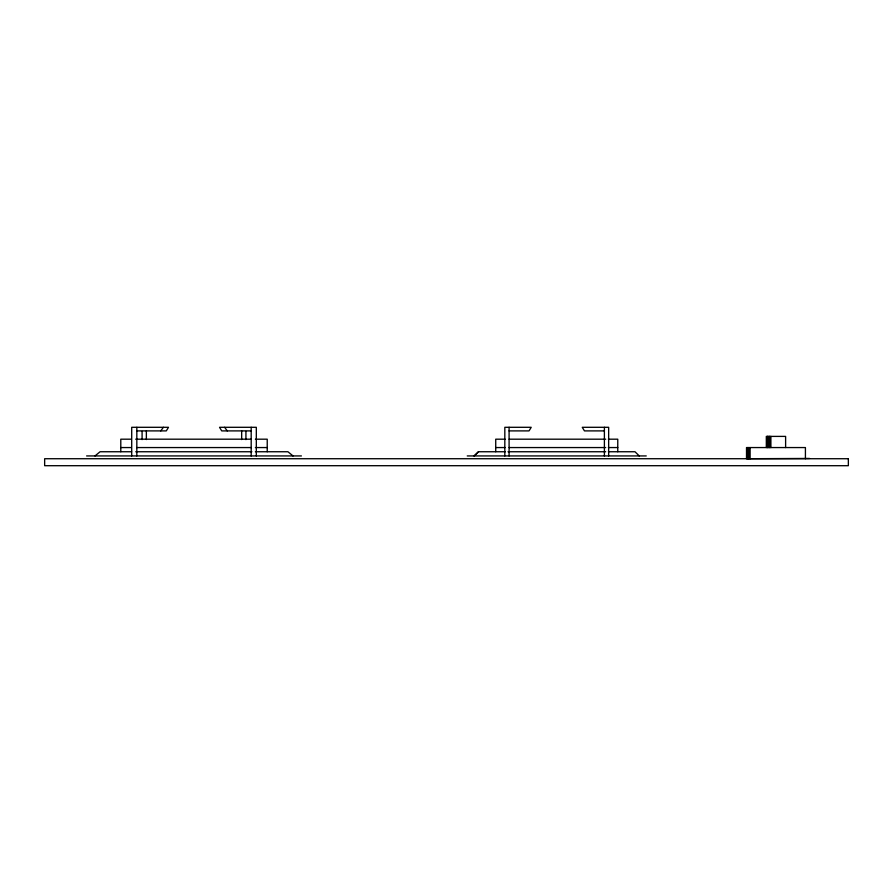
<?xml version="1.0" encoding="UTF-8"?>
<svg xmlns="http://www.w3.org/2000/svg" width="893" height="893" viewBox="0 0 893 893"><rect width="100%" height="100%" fill="white"/><g stroke="black" fill="none" stroke-linecap="round" stroke-linejoin="round"><path stroke-width="1.34" d="M160.762 430.895L163.386 427.3M478.481 451.746L474.228 455.932L478.481 451.746L505.304 451.746M94.993 455.932L100.094 451.746L131.595 451.746M746.961 458.723L809.549 458.444M136.83 430.895L166.299 430.895L168.487 427.3L131.706 427.3L131.706 455.932M251.19 430.895L221.721 430.895L219.533 427.3L256.313 427.3L256.313 455.932M509.088 430.895L529.036 430.895L531.223 427.3L504.824 427.3L504.824 455.932M604.394 430.895L584.446 430.895L582.258 427.3L608.658 427.3L608.658 455.932M131.338 439.189L120.789 439.189L120.789 451.746M135.68 439.189L251.357 439.189M255.365 439.189L267.23 439.189L267.23 451.746M505.125 439.189L495.727 439.189L495.727 451.746M509.166 439.189L605.677 439.189M608.356 439.189L617.766 439.189L617.766 451.746M120.789 447.56L131.338 447.56M136.662 447.56L251.357 447.56M255.365 447.56L267.23 447.56M495.727 447.56L505.125 447.56M509.166 447.56L605.677 447.56M608.356 447.56L617.766 447.56M135.758 451.746L251.893 451.746M255.365 451.746L287.926 451.746L293.027 455.932M508.005 451.746L605.677 451.746M608.356 451.746L635.001 451.746L639.254 455.932M86.599 455.932L301.421 455.932M467.24 455.932L646.253 455.932M224.634 427.3L227.257 430.895M805.419 458.723L805.419 447.56L746.515 447.56L746.515 458.723M785.617 447.56L785.617 436.398L766.317 436.398L766.317 447.56M770.893 436.398L770.893 447.56M769.911 436.398L769.911 447.56M769.576 436.398L769.576 447.56M768.605 436.398L768.605 447.56M767.623 436.398L767.623 447.56M767.288 436.398L767.288 447.56M750.12 447.56L750.12 458.723M748.803 447.56L748.803 458.723M747.832 447.56L747.832 458.723M604.394 427.3L604.394 455.932M509.088 427.3L509.088 455.932M251.19 427.3L251.19 455.932M245.932 431.386L245.932 439.624M241.668 430.895L241.668 439.568M146.363 430.895L146.363 439.568M142.087 431.386L142.087 439.624M136.83 427.3L136.83 455.932M848.35 458.723L44.65 458.723L44.65 465.7L848.35 465.7L848.35 458.723"/></g></svg>
